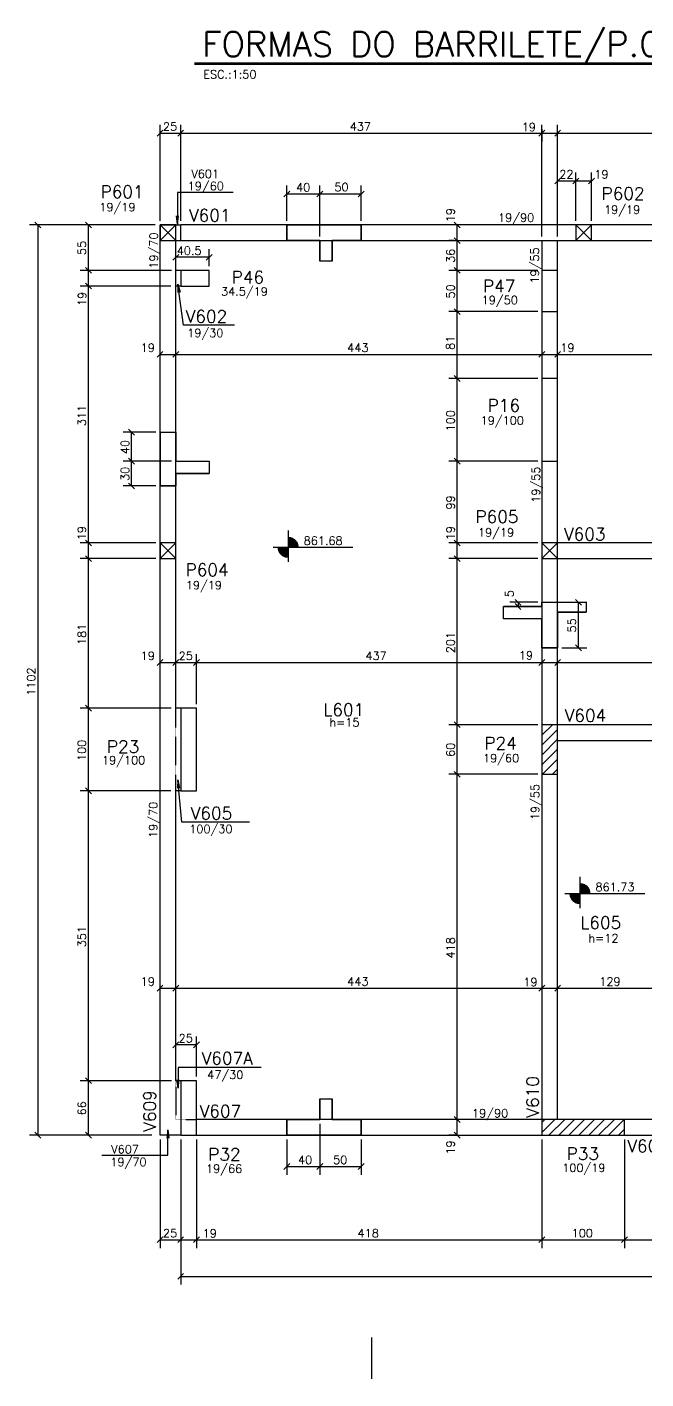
# Model space of a CAD drawing. Extents: x 719 to 4609, y 370 to 3870.
# Drawn here: x 719 to 1467, y 370 to 2006 of the extents above; entities that cross this region are included whole.
import ezdxf

# ---------------------------------------------------------------- set-up
doc = ezdxf.new("R2010")
doc.units = 0
doc.header["$MEASUREMENT"] = 0
doc.linetypes.add('ESTILO_TQS_0005', pattern=[0.4, 0.3, -0.1])
for name, color, linetype in [('1', 1, 'CONTINUOUS'), ('2', 2, 'CONTINUOUS'), ('3', 3, 'CONTINUOUS'), ('4', 4, 'CONTINUOUS'), ('6', 6, 'CONTINUOUS'), ('7', 7, 'CONTINUOUS'), ('8', 8, 'CONTINUOUS'), ('9', 9, 'CONTINUOUS')]:
    doc.layers.add(name, color=color, linetype=linetype)
doc.styles.get("Standard").update_dxf_attribs({"font": 'ROMANS.SHX'})

msp = doc.modelspace()

# ---------------------------------------------------------------- linework, layer by layer
at = {"layer": '1', "linetype": 'Continuous'}
for p, q in [((879.544, 1747.8827), (898.544, 1766.8827)), ((898.544, 1747.8827), (879.544, 1766.8827)), ((1382.572762, 1747.8827), (1401.572762, 1766.8827)), ((1401.572762, 1747.8827), (1382.572762, 1766.8827)), ((879.544, 1362.8827), (898.544, 1381.8827)), ((898.544, 1362.8827), (879.544, 1381.8827)), ((1341.54408, 1362.8827), (1360.54408, 1381.8827)), ((1360.54408, 1362.8827), (1341.54408, 1381.8827))]:
    msp.add_line(p, q, dxfattribs=at)
at = {"layer": '2', "linetype": 'Continuous'}
for p, q in [((876.008466, 1874.465655), (883.079534, 1881.536723)), ((901.008466, 1874.465655), (908.079534, 1881.536723)), ((901.008466, 1874.465655), (908.079534, 1881.536723)), ((1338.008466, 1874.465655), (1345.079534, 1881.536723)), ((1338.008466, 1874.465655), (1345.079534, 1881.536723)), ((1338.008466, 1874.465655), (1345.079534, 1881.536723)), ((1357.008466, 1874.465655), (1364.079534, 1881.536723)), ((1357.008466, 1874.465655), (1364.079534, 1881.536723)), ((1357.008466, 1816.617133), (1364.079534, 1823.688201)), ((1379.037228, 1816.617133), (1386.108296, 1823.688201)), ((1379.037228, 1816.617133), (1386.108296, 1823.688201)), ((1398.037228, 1816.617133), (1405.108296, 1823.688201)), ((1029.423817, 1800.880706), (1036.494885, 1807.951773)), ((1069.423817, 1800.880706), (1076.494885, 1807.951773)), ((1069.423817, 1800.880706), (1076.494885, 1807.951773)), ((1119.423817, 1800.880706), (1126.494885, 1807.951773)), ((728.118288, 1770.418234), (735.189356, 1763.347166)), ((796.477475, 1763.347166), (789.406407, 1770.418234)), ((1242.52467, 1763.347166), (1235.453602, 1770.418234)), ((1242.52467, 1744.347166), (1235.453602, 1751.418234)), ((1242.52467, 1744.347166), (1235.453602, 1751.418234)), ((902.079534, 1731.242418), (895.008466, 1724.171351)), ((942.579534, 1731.242418), (935.508466, 1724.171351)), ((796.477475, 1708.347166), (789.406407, 1715.418234)), ((796.477475, 1708.347166), (789.406407, 1715.418234)), ((1242.52467, 1708.347166), (1235.453602, 1715.418234)), ((1242.52467, 1708.347166), (1235.453602, 1715.418234)), ((796.477475, 1689.347166), (789.406407, 1696.418234)), ((796.477475, 1689.347166), (789.406407, 1696.418234)), ((796.477475, 1689.347166), (789.406407, 1696.418234)), ((1242.52467, 1658.347166), (1235.453602, 1665.418234)), ((1242.52467, 1658.347166), (1235.453602, 1665.418234)), ((876.008466, 1606.635108), (883.079534, 1613.706176)), ((895.008466, 1606.635108), (902.079534, 1613.706176)), ((895.008466, 1606.635108), (902.079534, 1613.706176)), ((1338.008466, 1606.635108), (1345.079534, 1613.706176)), ((1338.008466, 1606.635108), (1345.079534, 1613.706176)), ((1338.008466, 1606.635108), (1345.079534, 1613.706176)), ((1357.008466, 1606.635108), (1364.079534, 1613.706176)), ((1357.008466, 1606.635108), (1364.079534, 1613.706176)), ((1242.52467, 1577.347166), (1235.453602, 1584.418234)), ((1242.52467, 1577.347166), (1235.453602, 1584.418234)), ((848.655207, 1512.367376), (841.584139, 1519.438444)), ((848.655207, 1477.367376), (841.584139, 1484.438444)), ((848.655207, 1477.367376), (841.584139, 1484.438444)), ((848.655207, 1477.367376), (841.584139, 1484.438444)), ((1242.52467, 1477.347166), (1235.453602, 1484.418234)), ((1242.52467, 1477.347166), (1235.453602, 1484.418234)), ((848.655207, 1447.367376), (841.584139, 1454.438444)), ((796.477475, 1378.347166), (789.406407, 1385.418234)), ((796.477475, 1378.347166), (789.406407, 1385.418234)), ((1242.52467, 1378.347247), (1235.453602, 1385.418315)), ((1242.52467, 1378.347247), (1235.453602, 1385.418315)), ((796.477475, 1359.347166), (789.406407, 1366.418234)), ((796.477475, 1359.347166), (789.406407, 1366.418234)), ((1242.52467, 1359.347086), (1235.453602, 1366.418154)), ((1242.52467, 1359.347086), (1235.453602, 1366.418154)), ((1309.120729, 1313.555136), (1316.191797, 1306.484068)), ((1389.255324, 1306.484068), (1382.184256, 1313.555136)), ((1309.120729, 1308.555136), (1316.191797, 1301.484068)), ((1389.255324, 1251.484068), (1382.184256, 1258.555136)), ((876.008466, 1233.697004), (883.079534, 1240.768072)), ((895.008466, 1233.697004), (902.079534, 1240.768072)), ((895.008466, 1233.697004), (902.079534, 1240.768072)), ((920.008466, 1233.697004), (927.079534, 1240.768072)), ((920.008466, 1233.697004), (927.079534, 1240.768072)), ((1338.008466, 1233.697004), (1345.079534, 1240.768072)), ((1338.008466, 1233.697004), (1345.079534, 1240.768072)), ((1357.008466, 1233.697004), (1364.079534, 1240.768072)), ((1357.008466, 1233.697004), (1364.079534, 1240.768072)), ((1357.008466, 1233.697004), (1364.079534, 1240.768072)), ((796.477475, 1178.347166), (789.406407, 1185.418234)), ((796.477475, 1178.347166), (789.406407, 1185.418234)), ((796.477475, 1178.347166), (789.406407, 1185.418234)), ((1242.52467, 1158.347166), (1235.453602, 1165.418234)), ((1242.52467, 1158.347166), (1235.453602, 1165.418234)), ((1242.52467, 1098.347166), (1235.453602, 1105.418234)), ((1242.52467, 1098.347166), (1235.453602, 1105.418234)), ((796.477475, 1078.347166), (789.406407, 1085.418234)), ((796.477475, 1078.347166), (789.406407, 1085.418234)), ((876.008466, 839.416551), (883.079534, 846.487619)), ((895.008466, 839.416551), (902.079534, 846.487619)), ((895.008466, 839.416551), (902.079534, 846.487619)), ((1338.008466, 839.416551), (1345.079534, 846.487619)), ((1338.008466, 839.416551), (1345.079534, 846.487619)), ((1338.008466, 839.416551), (1345.079534, 846.487619)), ((1357.008466, 839.416551), (1364.079534, 846.487619)), ((1357.008466, 839.416551), (1364.079534, 846.487619)), ((902.079534, 777.830147), (895.008466, 770.75908)), ((927.079534, 777.830147), (920.008466, 770.75908)), ((796.477475, 727.347166), (789.406407, 734.418234)), ((796.477475, 727.347166), (789.406407, 734.418234)), ((1242.52467, 680.347166), (1235.453602, 687.418234)), ((1242.52467, 680.347166), (1235.453602, 687.418234)), ((728.118288, 668.418234), (735.189356, 661.347166)), ((796.477475, 661.347166), (789.406407, 668.418234)), ((1242.52467, 661.347166), (1235.453602, 668.418234)), ((1029.423817, 623.482454), (1036.494885, 630.553522)), ((1069.423817, 623.482454), (1076.494885, 630.553522)), ((1069.423817, 623.482454), (1076.494885, 630.553522)), ((1119.423817, 623.482454), (1126.494885, 630.553522)), ((876.008466, 534.842865), (883.079534, 541.913933)), ((901.008466, 534.842865), (908.079534, 541.913933)), ((901.008466, 534.842865), (908.079534, 541.913933)), ((920.008466, 534.842865), (927.079534, 541.913933)), ((920.008466, 534.842865), (927.079534, 541.913933)), ((1338.008466, 534.842865), (1345.079534, 541.913933)), ((1338.008466, 534.842865), (1345.079534, 541.913933)), ((1438.008466, 534.842865), (1445.079534, 541.913933)), ((1438.008466, 534.842865), (1445.079534, 541.913933)), ((901.008466, 490.517977), (908.079534, 497.589044))]:
    msp.add_line(p, q, dxfattribs=at)
at = {"layer": '3', "linetype": 'Continuous'}
for p, q in [((879.544, 664.8827), (879.544, 1766.8827)), ((879.544, 1766.8827), (904.544, 1766.8827)), ((904.544, 1747.8827), (904.544, 1766.8827)), ((898.544, 1711.8827), (898.544, 1747.8827)), ((904.544, 1711.8827), (898.544, 1711.8827)), ((904.544, 1692.8827), (898.544, 1692.8827)), ((1034.496327, 1397.02901), (1034.496327, 1358.88223)), ((1016.237632, 1376.676904), (1112.961776, 1376.676904)), ((1034.49628, 1375.884103), (1021.99628, 1375.884103)), ((1021.996327, 1376.676904), (1046.996327, 1376.676904)), ((1034.49628, 1375.091254), (1022.097274, 1375.091254)), ((1034.496327, 1389.176904), (1034.496327, 1364.176904)), ((1034.496327, 1388.569557), (1038.345452, 1388.569557)), ((1034.496327, 1387.776708), (1040.24479, 1387.776708)), ((1034.496327, 1386.983859), (1041.568585, 1386.983859)), ((1034.496327, 1386.190998), (1042.603846, 1386.190998)), ((1034.496327, 1385.398208), (1043.451186, 1385.398208)), ((1034.496327, 1384.605359), (1044.160195, 1384.605359)), ((1034.496327, 1383.812498), (1044.759532, 1383.812498)), ((1034.496327, 1383.019649), (1045.267554, 1383.019649)), ((1034.496327, 1382.2268), (1045.696708, 1382.2268)), ((1034.496327, 1381.433951), (1046.055766, 1381.433951)), ((1034.496327, 1380.641102), (1046.351071, 1380.641102)), ((1034.496327, 1379.848301), (1046.587344, 1379.848301)), ((1034.496327, 1379.055451), (1046.767922, 1379.055451)), ((1034.496327, 1378.262602), (1046.895333, 1378.262602)), ((1034.496327, 1377.469753), (1046.996327, 1377.469753)), ((1034.49628, 1374.298405), (1022.224637, 1374.298405)), ((1034.49628, 1373.505556), (1022.405263, 1373.505556)), ((1034.49628, 1372.712754), (1022.641536, 1372.712754)), ((1034.49628, 1371.919858), (1022.936841, 1371.919858)), ((1034.49628, 1371.127056), (1023.295899, 1371.127056)), ((1034.49628, 1370.334207), (1023.725053, 1370.334207)), ((1034.49628, 1369.541358), (1024.233075, 1369.541358)), ((1034.49628, 1368.748509), (1024.832459, 1368.748509)), ((1034.49628, 1367.955708), (1025.541421, 1367.955708)), ((1034.49628, 1367.162799), (1026.38876, 1367.162799)), ((1034.49628, 1366.369998), (1027.424022, 1366.369998)), ((1034.49628, 1365.577148), (1028.747817, 1365.577148)), ((1034.49628, 1364.784299), (1030.647202, 1364.784299)), ((904.544, 1181.8827), (898.544, 1181.8827)), ((1341.544, 1149.210956), (1354.215745, 1161.8827)), ((1341.544, 1161.231771), (1342.194929, 1161.8827)), ((1341.544, 1137.19014), (1360.544, 1156.19014)), ((1341.544, 1125.169325), (1360.544, 1144.169325)), ((1341.544, 1113.14851), (1360.544, 1132.14851)), ((1342.299006, 1101.8827), (1360.544, 1120.127694)), ((1354.319821, 1101.8827), (1360.544, 1108.106879)), ((904.544, 1081.8827), (898.544, 1081.8827)), ((898.544, 730.8827), (898.544, 1081.8827)), ((1387.541149, 977.861197), (1387.541149, 939.714416)), ((1387.541149, 970.009091), (1387.541149, 945.009091)), ((1387.541149, 969.401743), (1391.390273, 969.401743)), ((1387.541149, 968.608894), (1393.289611, 968.608894)), ((1387.541149, 967.816045), (1394.613406, 967.816045)), ((1387.541149, 967.023184), (1395.648668, 967.023184)), ((1387.541149, 966.230395), (1396.496007, 966.230395)), ((1369.282453, 957.509091), (1466.006598, 957.509091)), ((1387.541101, 956.716289), (1375.041101, 956.716289)), ((1375.041149, 957.509091), (1400.041149, 957.509091)), ((1387.541101, 955.92344), (1375.142095, 955.92344)), ((1387.541101, 955.130591), (1375.269458, 955.130591)), ((1387.541101, 954.337742), (1375.450084, 954.337742)), ((1387.541101, 953.544941), (1375.686357, 953.544941)), ((1387.541101, 952.752044), (1375.981662, 952.752044)), ((1387.541101, 951.959243), (1376.34072, 951.959243)), ((1387.541101, 951.166394), (1376.769874, 951.166394)), ((1387.541101, 950.373545), (1377.277896, 950.373545)), ((1387.541101, 949.580696), (1377.877281, 949.580696)), ((1387.541149, 965.437546), (1397.205016, 965.437546)), ((1387.541149, 964.644685), (1397.804353, 964.644685)), ((1387.541149, 963.851836), (1398.312375, 963.851836)), ((1387.541149, 963.058987), (1398.741529, 963.058987)), ((1387.541149, 962.266138), (1399.100587, 962.266138)), ((1387.541149, 961.473288), (1399.395892, 961.473288)), ((1387.541149, 960.680487), (1399.632165, 960.680487)), ((1387.541149, 959.887638), (1399.812744, 959.887638)), ((1387.541149, 959.094789), (1399.940154, 959.094789)), ((1387.541149, 958.30194), (1400.041149, 958.30194)), ((1387.541101, 948.787894), (1378.586242, 948.787894)), ((1387.541101, 947.994985), (1379.433582, 947.994985)), ((1387.541101, 947.202184), (1380.468843, 947.202184)), ((1387.541101, 946.409335), (1381.792638, 946.409335)), ((1387.541101, 945.616486), (1383.692024, 945.616486)), ((904.544, 730.8827), (898.544, 730.8827)), ((1341.544, 668.378344), (1357.048356, 683.8827)), ((1341.544, 680.39916), (1345.027541, 683.8827)), ((1350.069171, 664.8827), (1369.069171, 683.8827)), ((1362.089986, 664.8827), (1381.089986, 683.8827)), ((1374.110802, 664.8827), (1393.110802, 683.8827)), ((1386.131617, 664.8827), (1405.131617, 683.8827)), ((1398.152432, 664.8827), (1417.152432, 683.8827)), ((1410.173248, 664.8827), (1429.173248, 683.8827)), ((1422.194063, 664.8827), (1441.194063, 683.8827)), ((1434.214878, 664.8827), (1441.544, 672.211822)), ((904.544, 664.8827), (879.544, 664.8827)), ((1135.388191, 419.841243), (1135.388191, 369.841743)), ((1135.388191, 419.841243), (1135.388191, 369.841743))]:
    msp.add_line(p, q, dxfattribs=at)
for points in [[(1351.044, 1766.8827), (904.544, 1766.8827)], [(1788.044, 1766.8827), (1351.044, 1766.8827)], [(898.544, 1747.8827), (1341.544, 1747.8827)], [(1341.544, 1747.8827), (1341.544, 1711.8827)], [(1360.544, 1711.8827), (1360.544, 1747.8827)], [(1360.544, 1747.8827), (1778.544, 1747.8827)], [(898.544, 1181.8827), (898.544, 1692.8827)], [(1341.544, 1661.8827), (1341.544, 1580.8827)], [(1360.544, 1580.8827), (1360.544, 1661.8827)], [(1341.544, 1480.8827), (1341.544, 1381.8827)], [(1360.544, 1381.8827), (1360.544, 1480.8827)], [(1758.044, 1381.8827), (1360.54408, 1381.8827)], [(1341.544, 1362.8827), (1341.544, 1161.8827)], [(1360.544, 1161.8827), (1360.544, 1362.8827)], [(1360.54408, 1362.8827), (1758.044, 1362.8827)], [(1489.544, 1161.8827), (1360.544, 1161.8827)], [(1360.544, 1142.8827), (1489.544, 1142.8827)], [(1341.544, 1101.8827), (1341.544, 683.8827)], [(1360.544, 683.8827), (1360.544, 1101.8827)], [(1341.544, 683.8827), (923.544, 683.8827)], [(1489.544, 683.8827), (1441.544, 683.8827)], [(923.544, 664.8827), (1341.544, 664.8827)], [(1441.544, 664.8827), (1499.044, 664.8827)]]:
    msp.add_lwpolyline(points, dxfattribs=at)
at = {"layer": '6', "linetype": 'Continuous'}
for p, q in [((921.238335, 1963.201257), (1704.600567, 1963.201257)), ((921.238335, 1961.403217), (1704.600567, 1961.403217)), ((1032.959351, 1766.8827), (1032.959351, 1747.8827)), ((1032.959351, 1766.8827), (1072.959351, 1766.8827)), ((1082.959351, 1766.8827), (1072.959351, 1766.8827)), ((1122.959351, 1766.8827), (1082.959351, 1766.8827)), ((1122.959351, 1747.8827), (1122.959351, 1766.8827)), ((1032.959351, 1747.8827), (1072.959351, 1747.8827)), ((1072.959351, 1747.8827), (1072.959351, 1722.8827)), ((1087.959351, 1747.8827), (1122.959351, 1747.8827)), ((1087.959351, 1722.8827), (1087.959351, 1747.8827)), ((879.549351, 1515.90291), (879.549351, 1450.90291)), ((879.549351, 1515.90291), (898.544, 1515.90291)), ((898.544, 1515.90291), (898.544, 1480.90291)), ((898.544, 1480.90291), (939.171969, 1480.90291)), ((898.544, 1465.90291), (898.544, 1450.90291)), ((898.544, 1465.90291), (939.171969, 1465.90291)), ((879.549351, 1450.90291), (898.544, 1450.90291)), ((1341.544, 1310.019602), (1360.544, 1310.019602)), ((1341.544, 1310.019602), (1341.544, 1305.019602)), ((1360.544, 1310.019602), (1395.035244, 1310.019602)), ((1341.544, 1305.019602), (1294.924764, 1305.019602)), ((1360.544, 1298.019602), (1395.035244, 1298.019602)), ((1360.544, 1255.019602), (1360.544, 1298.019602)), ((1341.544, 1290.019602), (1294.924764, 1290.019602)), ((1341.544, 1290.019602), (1341.544, 1255.019602)), ((1341.544, 1255.019602), (1360.544, 1255.019602)), ((1072.959351, 708.8827), (1072.959351, 683.8827)), ((1087.959351, 683.8827), (1087.959351, 708.8827)), ((1032.959351, 683.8827), (1032.959351, 664.8827)), ((1032.959351, 683.8827), (1072.959351, 683.8827)), ((1122.959351, 683.8827), (1087.959351, 683.8827)), ((1122.959351, 664.8827), (1122.959351, 683.8827)), ((1032.959351, 664.8827), (1072.959351, 664.8827)), ((1072.959351, 664.8827), (1122.959351, 664.8827))]:
    msp.add_line(p, q, dxfattribs=at)
at = {"layer": '7', "linetype": 'Continuous'}
for points in [[(879.544, 1747.8827), (898.544, 1747.8827), (898.544, 1766.8827), (879.544, 1766.8827), (879.544, 1747.8827)], [(1382.572762, 1747.8827), (1401.572762, 1747.8827), (1401.572762, 1766.8827), (1382.572762, 1766.8827), (1382.572762, 1747.8827)], [(904.544, 1692.8827), (939.044, 1692.8827), (939.044, 1711.8827), (904.544, 1711.8827), (904.544, 1692.8827)], [(1341.544, 1661.8827), (1360.544, 1661.8827), (1360.544, 1711.8827), (1341.544, 1711.8827), (1341.544, 1661.8827)], [(1341.544, 1480.8827), (1360.544, 1480.8827), (1360.544, 1580.8827), (1341.544, 1580.8827), (1341.544, 1480.8827)], [(879.544, 1362.8827), (898.544, 1362.8827), (898.544, 1381.8827), (879.544, 1381.8827), (879.544, 1362.8827)], [(1341.54408, 1362.8827), (1360.54408, 1362.8827), (1360.54408, 1381.8827), (1341.54408, 1381.8827), (1341.54408, 1362.8827)], [(904.544, 1081.8827), (923.544, 1081.8827), (923.544, 1181.8827), (904.544, 1181.8827), (904.544, 1081.8827)], [(1341.544, 1101.8827), (1360.544, 1101.8827), (1360.544, 1161.8827), (1341.544, 1161.8827), (1341.544, 1101.8827)], [(904.544, 664.8827), (923.544, 664.8827), (923.544, 730.8827), (904.544, 730.8827), (904.544, 664.8827)], [(1341.544, 664.8827), (1441.544, 664.8827), (1441.544, 683.8827), (1341.544, 683.8827), (1341.544, 664.8827)]]:
    msp.add_lwpolyline(points, dxfattribs=at)
at = {"layer": '8', "linetype": 'Continuous'}
for points in [[(1072.959351, 1722.8827), (1072.959351, 1747.8827), (1032.959351, 1747.8827), (1032.959351, 1766.8827), (1122.959351, 1766.8827), (1122.959351, 1747.8827), (1087.959351, 1747.8827), (1087.959351, 1722.8827), (1072.959351, 1722.8827)], [(939.171969, 1465.90291), (898.544, 1465.90291), (898.544, 1450.90291), (879.549351, 1450.90291), (879.549351, 1515.90291), (898.544, 1515.90291), (898.544, 1480.90291), (939.171969, 1480.90291), (939.171969, 1465.90291)], [(1294.924764, 1305.019602), (1341.544, 1305.019602), (1341.544, 1310.019602), (1395.035244, 1310.019602), (1395.035244, 1298.019602), (1360.544, 1298.019602), (1360.544, 1255.019602), (1341.544, 1255.019602), (1341.544, 1290.019602), (1294.924764, 1290.019602), (1294.924764, 1305.019602)], [(1087.959351, 708.8827), (1087.959351, 683.8827), (1122.959351, 683.8827), (1122.959351, 664.8827), (1032.959351, 664.8827), (1032.959351, 683.8827), (1072.959351, 683.8827), (1072.959351, 708.8827), (1087.959351, 708.8827)]]:
    msp.add_lwpolyline(points, dxfattribs=at)
at = {"layer": '9', "linetype": 'Continuous'}
for p, q in [((879.544, 1771.8827), (879.544, 1888.001189)), ((904.544, 1771.8827), (904.544, 1888.001189)), ((1341.544, 1752.8827), (1341.544, 1888.001189)), ((1341.544, 1883.001189), (1341.544, 1868.001189)), ((1360.544, 1752.8827), (1360.544, 1888.001189)), ((879.544, 1878.001189), (904.544, 1878.001189)), ((904.544, 1878.001189), (1341.544, 1878.001189)), ((1341.544, 1878.001189), (1360.544, 1878.001189)), ((1360.544, 1878.001189), (1778.544, 1878.001189)), ((1360.544, 1798.204838), (1360.544, 1830.152667)), ((1360.544, 1820.152667), (1382.572762, 1820.152667)), ((1382.572762, 1771.8827), (1382.572762, 1830.152667)), ((1382.572762, 1820.152667), (1401.572762, 1820.152667)), ((1401.572762, 1771.8827), (1401.572762, 1830.152667)), ((1032.959351, 1771.8827), (1032.959351, 1814.416239)), ((1032.959351, 1804.416239), (1072.959351, 1804.416239)), ((1072.959351, 1752.8827), (1072.959351, 1814.416239)), ((1072.959351, 1804.416239), (1122.959351, 1804.416239)), ((1122.959351, 1771.8827), (1122.959351, 1814.416239)), ((873.515104, 1766.8827), (721.653822, 1766.8827)), ((731.653822, 1766.8827), (731.653822, 664.8827)), ((873.515104, 1766.8827), (782.941941, 1766.8827)), ((792.941941, 1711.8827), (792.941941, 1766.8827)), ((1242.776457, 1766.8827), (1228.989136, 1766.8827)), ((1238.989136, 1747.8827), (1238.989136, 1766.8827)), ((898.544, 1717.074458), (898.544, 1737.706885)), ((939.044, 1716.8827), (939.044, 1737.706885)), ((1234.875989, 1747.8827), (1228.989136, 1747.8827)), ((1238.989136, 1711.8827), (1238.989136, 1747.8827)), ((939.044, 1727.706885), (898.544, 1727.706885)), ((893.207464, 1711.8827), (782.941941, 1711.8827)), ((792.941941, 1692.8827), (792.941941, 1711.8827)), ((904.544, 1711.8827), (898.544, 1711.8827)), ((1336.544, 1711.8827), (1228.989136, 1711.8827)), ((1238.989136, 1661.8827), (1238.989136, 1711.8827)), ((892.507171, 1692.8827), (782.941941, 1692.8827)), ((792.941941, 1381.8827), (792.941941, 1692.8827)), ((1336.544, 1661.8827), (1228.989136, 1661.8827)), ((1238.989136, 1580.8827), (1238.989136, 1661.8827)), ((879.544, 1610.170642), (898.544, 1610.170642)), ((898.544, 1610.170642), (1341.544, 1610.170642)), ((1341.544, 1610.170642), (1360.544, 1610.170642)), ((1360.544, 1610.170642), (1778.544, 1610.170642)), ((1336.544, 1580.8827), (1228.989136, 1580.8827)), ((1238.989136, 1480.8827), (1238.989136, 1580.8827)), ((874.549351, 1515.90291), (835.119673, 1515.90291)), ((845.119673, 1480.90291), (845.119673, 1515.90291)), ((893.544, 1480.90291), (835.119673, 1480.90291)), ((851.13531, 1480.90291), (835.119673, 1480.90291)), ((845.119673, 1450.90291), (845.119673, 1480.90291)), ((1336.544, 1480.8827), (1228.989136, 1480.8827)), ((1238.989136, 1381.882781), (1238.989136, 1480.8827)), ((874.549351, 1450.90291), (835.119673, 1450.90291)), ((874.544, 1381.8827), (782.941941, 1381.8827)), ((792.941941, 1362.8827), (792.941941, 1381.8827)), ((1336.544, 1381.882781), (1228.989136, 1381.882781)), ((1238.989136, 1362.88262), (1238.989136, 1381.882781)), ((874.544, 1362.8827), (782.941941, 1362.8827)), ((792.941941, 1181.8827), (792.941941, 1362.8827)), ((1336.544, 1362.88262), (1228.989136, 1362.88262)), ((1238.989136, 1161.8827), (1238.989136, 1362.88262)), ((1336.544, 1310.019602), (1302.656263, 1310.019602)), ((1312.656263, 1310.019602), (1312.656263, 1305.019602)), ((1377.812669, 1310.019602), (1395.71979, 1310.019602)), ((1385.71979, 1255.019602), (1385.71979, 1310.019602)), ((1325.864524, 1305.019602), (1302.656263, 1305.019602)), ((923.544, 1186.8827), (923.544, 1247.232538)), ((1365.544, 1255.019602), (1395.71979, 1255.019602)), ((879.544, 1237.232538), (898.544, 1237.232538)), ((898.544, 1237.232538), (923.544, 1237.232538)), ((923.544, 1237.232538), (1360.544, 1237.232538)), ((1341.544, 1237.232538), (1360.544, 1237.232538)), ((1360.544, 1237.232538), (1758.044, 1237.232538)), ((893.149343, 1181.8827), (782.941941, 1181.8827)), ((874.544, 1181.8827), (782.941941, 1181.8827)), ((792.941941, 1081.8827), (792.941941, 1181.8827)), ((1336.544, 1161.8827), (1228.989136, 1161.8827)), ((1238.989136, 1101.8827), (1238.989136, 1161.8827)), ((1336.544, 1101.8827), (1228.989136, 1101.8827)), ((1238.989136, 683.8827), (1238.989136, 1101.8827)), ((892.550215, 1081.8827), (782.941941, 1081.8827)), ((792.941941, 730.8827), (792.941941, 1081.8827)), ((879.544, 842.952085), (898.544, 842.952085)), ((898.544, 842.952085), (1341.544, 842.952085)), ((1341.544, 842.952085), (1360.544, 842.952085)), ((1360.544, 842.952085), (1489.544, 842.952085)), ((898.544, 751.825982), (898.544, 784.294613)), ((923.544, 774.294613), (898.544, 774.294613)), ((923.544, 735.8827), (923.544, 784.294613)), ((893.550539, 730.8827), (782.941941, 730.8827)), ((792.941941, 664.8827), (792.941941, 730.8827)), ((1072.959351, 678.8827), (1072.959351, 617.017988)), ((1238.682941, 683.8827), (1228.989136, 683.8827)), ((1238.989136, 664.8827), (1238.989136, 683.8827)), ((869.544, 664.8827), (721.653822, 664.8827)), ((879.544, 659.8827), (879.544, 528.378399)), ((904.544, 659.8827), (904.544, 528.378399)), ((904.544, 654.8827), (904.544, 484.05351)), ((923.544, 659.8827), (923.544, 528.378399)), ((1032.959351, 659.8827), (1032.959351, 617.017988)), ((1122.959351, 659.8827), (1122.959351, 617.017988)), ((1239.224534, 664.8827), (1228.989136, 664.8827)), ((1341.544, 659.8827), (1341.544, 528.378399)), ((1441.544, 659.8827), (1441.544, 528.378399)), ((1032.959351, 627.017988), (1072.959351, 627.017988)), ((1072.959351, 627.017988), (1122.959351, 627.017988)), ((879.544, 538.378399), (904.544, 538.378399)), ((904.544, 539.62192), (904.544, 528.378399)), ((904.544, 538.378399), (923.544, 538.378399)), ((923.544, 538.378399), (1341.544, 538.378399)), ((1341.544, 538.378399), (1441.544, 538.378399)), ((1441.544, 538.378399), (1694.544, 538.378399)), ((904.544, 494.05351), (2105.544, 494.05351))]:
    msp.add_line(p, q, dxfattribs=at)
at = {"layer": '9', "linetype": 'ESTILO_TQS_0005'}
for p, q in [((1341.544, 1747.8827), (1360.544, 1747.8827)), ((898.544, 1692.8827), (898.544, 1712.074458)), ((898.544, 1081.8827), (898.544, 1181.8827)), ((898.544, 730.8827), (898.544, 683.8827)), ((898.544, 683.8827), (904.544, 683.8827)), ((904.544, 683.8827), (923.544, 683.8827))]:
    msp.add_line(p, q, dxfattribs=at)
at = {"layer": '9', "linetype": 'Continuous'}
for points in [[(967.942961, 1805.961705), (900.700497, 1805.961705), (900.700497, 1767.963744), (899.395235, 1777.878192), (900.700497, 1767.963744), (902.005758, 1777.878192)], [(969.473281, 1645.700128), (907.796413, 1645.700128), (901.162975, 1695.239214), (903.772521, 1685.585703), (901.162975, 1695.239214), (901.185091, 1685.239238)], [(987.876028, 1044.072604), (906.091153, 1044.072604), (900.943035, 1094.968771), (903.239421, 1085.236011), (900.943035, 1094.968771), (900.64215, 1084.973298)], [(1001.73677, 746.994043), (901.320423, 746.994043), (901.320423, 722.034232), (900.015161, 731.948681), (901.320423, 722.034232), (902.625685, 731.948681)], [(809.265792, 640.62228), (888.99156, 640.62228), (888.99156, 671.245422), (890.296822, 661.330974), (888.99156, 671.245422), (887.686298, 661.330974)]]:
    msp.add_lwpolyline(points, dxfattribs=at)

# ---------------------------------------------------------------- texts
at = {"layer": '2', "linetype": 'Continuous'}
for s, p in [('ESC.:1:50', (931.857818, 1944.127277)), ('25', (883.044, 1881.001189)), ('437', (1109.044, 1881.001189)), ('19', (1317.171082, 1880.319346)), ('22', (1362.558381, 1823.152667)), ('19', (1404.906092, 1823.152667)), ('40', (1044.198639, 1807.416239)), ('50', (1090.58274, 1807.697624)), ('40.5', (899.794, 1730.706885)), ('19', (856.21067, 1613.170642)), ('443', (1106.044, 1613.170642)), ('19', (1363.87733, 1613.170642)), ('19', (856.21067, 1240.232538)), ('25', (902.044, 1240.232538)), ('437', (1128.044, 1240.232538)), ('19', (1313.657612, 1240.819903)), ('19', (856.21067, 845.952085)), ('443', (1106.044, 845.952085)), ('19', (1319.005132, 845.337397)), ('129', (1411.044, 845.952085)), ('25', (902.044, 777.294613)), ('40', (1046.459351, 630.017988)), ('50', (1088.959351, 630.017988)), ('25', (883.044, 541.378399)), ('19', (931.048092, 541.088646)), ('418', (1118.544, 541.378399)), ('100', (1377.544, 541.378399))]:
    msp.add_text(s, height=10, dxfattribs=at).set_placement(p)
for s, p in [('19', (1235.989136, 1770.21603)), ('55', (789.941941, 1730.3827)), ('36', (1235.989136, 1720.8827)), ('50', (1235.989136, 1677.8827)), ('19', (790.279344, 1668.654384)), ('81', (1235.689841, 1615.674947)), ('311', (789.941941, 1523.3827)), ('100', (1235.989136, 1516.8827)), ('40', (842.119673, 1489.40291)), ('30', (842.119673, 1456.90291)), ('99', (1235.989136, 1422.38274)), ('19', (789.941941, 1385.21603)), ('19', (1235.989136, 1385.216111)), ('5', (1307.120935, 1316.117609)), ('181', (789.941941, 1258.3827)), ('55', (1382.71979, 1273.519602)), ('201', (1235.989136, 1248.38266)), ('1102', (728.653822, 1196.8827)), ('100', (789.941941, 1117.8827)), ('60', (1235.989136, 1122.8827)), ('351', (789.941941, 892.3827)), ('418', (1235.989136, 878.8827)), ('66', (789.941941, 688.8827)), ('19', (1235.989136, 641.54937))]:
    msp.add_text(s, height=10, rotation=90, dxfattribs=at).set_placement(p)
at = {"layer": '3', "linetype": 'Continuous'}
for s, p in [('V601', (917.430115, 1823.666591)), ('19/60', (913.053387, 1808.944868)), ('19/19', (806.092064, 1783.400448)), ('19/19', (1416.777143, 1780.334527)), ('19/90', (1288.521323, 1770.617572)), ('34.5/19', (953.305786, 1681.322655)), ('19/50', (1268.715415, 1670.905045)), ('19/30', (912.468482, 1631.133964)), ('19/100', (1267.391743, 1525.1112)), ('19/19', (1264.215961, 1389.618738)), ('861.68', (1053.296414, 1379.582459)), ('19/19', (910.745284, 1325.803639)), ('h=15', (1084.415983, 1159.730006)), ('19/100', (809.315427, 1113.87534)), ('19/60', (1270.268491, 1116.317492)), ('100/30', (914.854231, 1030.64848)), ('861.73', (1406.341236, 960.414645)), ('h=12', (1397.805716, 898.395154)), ('47/30', (936.651032, 733.071593)), ('19/90', (1257.039595, 686.493095)), ('V607', (820.513417, 642.939115)), ('19/70', (819.500646, 627.533946)), ('19/66', (935.215194, 619.347316)), ('100/19', (1366.076145, 620.408263))]:
    msp.add_text(s, height=10, dxfattribs=at).set_placement(p)
for s, p in [('19/70', (876.947404, 1713.949947)), ('19/55', (1337.863336, 1695.908267)), ('19/55', (1339.27969, 1430.57253)), ('19/55', (1338.277396, 1046.372108)), ('19/70', (876.235807, 1024.757102))]:
    msp.add_text(s, height=10, rotation=90, dxfattribs=at).set_placement(p)
at = {"layer": '4', "linetype": 'Continuous'}
for s, p in [('P601', (807.646925, 1799.437022)), ('P602', (1413.664923, 1797.304517)), ('V601', (914.63021, 1770.929046)), ('P46', (966.11755, 1696.024707)), ('P47', (1270.160532, 1685.363127)), ('V602', (910.628722, 1648.597839)), ('P16', (1275.814951, 1540.813134)), ('P605', (1261.134713, 1406.211918)), ('V603', (1368.337131, 1385.013832)), ('P604', (910.447069, 1341.840213)), ('L601', (1077.048189, 1172.441216)), ('V604', (1369.196814, 1165.6327)), ('P24', (1271.849461, 1131.94988)), ('P23', (815.215753, 1127.785516)), ('V605', (916.684562, 1047.171794)), ('L605', (1387.932594, 914.667323)), ('V607A', (929.934527, 750.615475)), ('V607', (927.520994, 686.48447)), ('V608', (1444.911257, 644.327711)), ('P32', (937.807342, 634.131304)), ('P33', (1371.394302, 635.028395))]:
    msp.add_text(s, height=15, dxfattribs=at).set_placement(p)
for s, p in [('V610', (1337.794, 686.276007)), ('V609', (874.469865, 669.226778))]:
    msp.add_text(s, height=15, rotation=90, dxfattribs=at).set_placement(p)
at = {"layer": '6', "linetype": 'Continuous'}
msp.add_text('FORMAS DO BARRILETE/P.C.M.', height=30, dxfattribs=at).set_placement((930.752882, 1970.725346))

doc.saveas('drawing.dxf')
